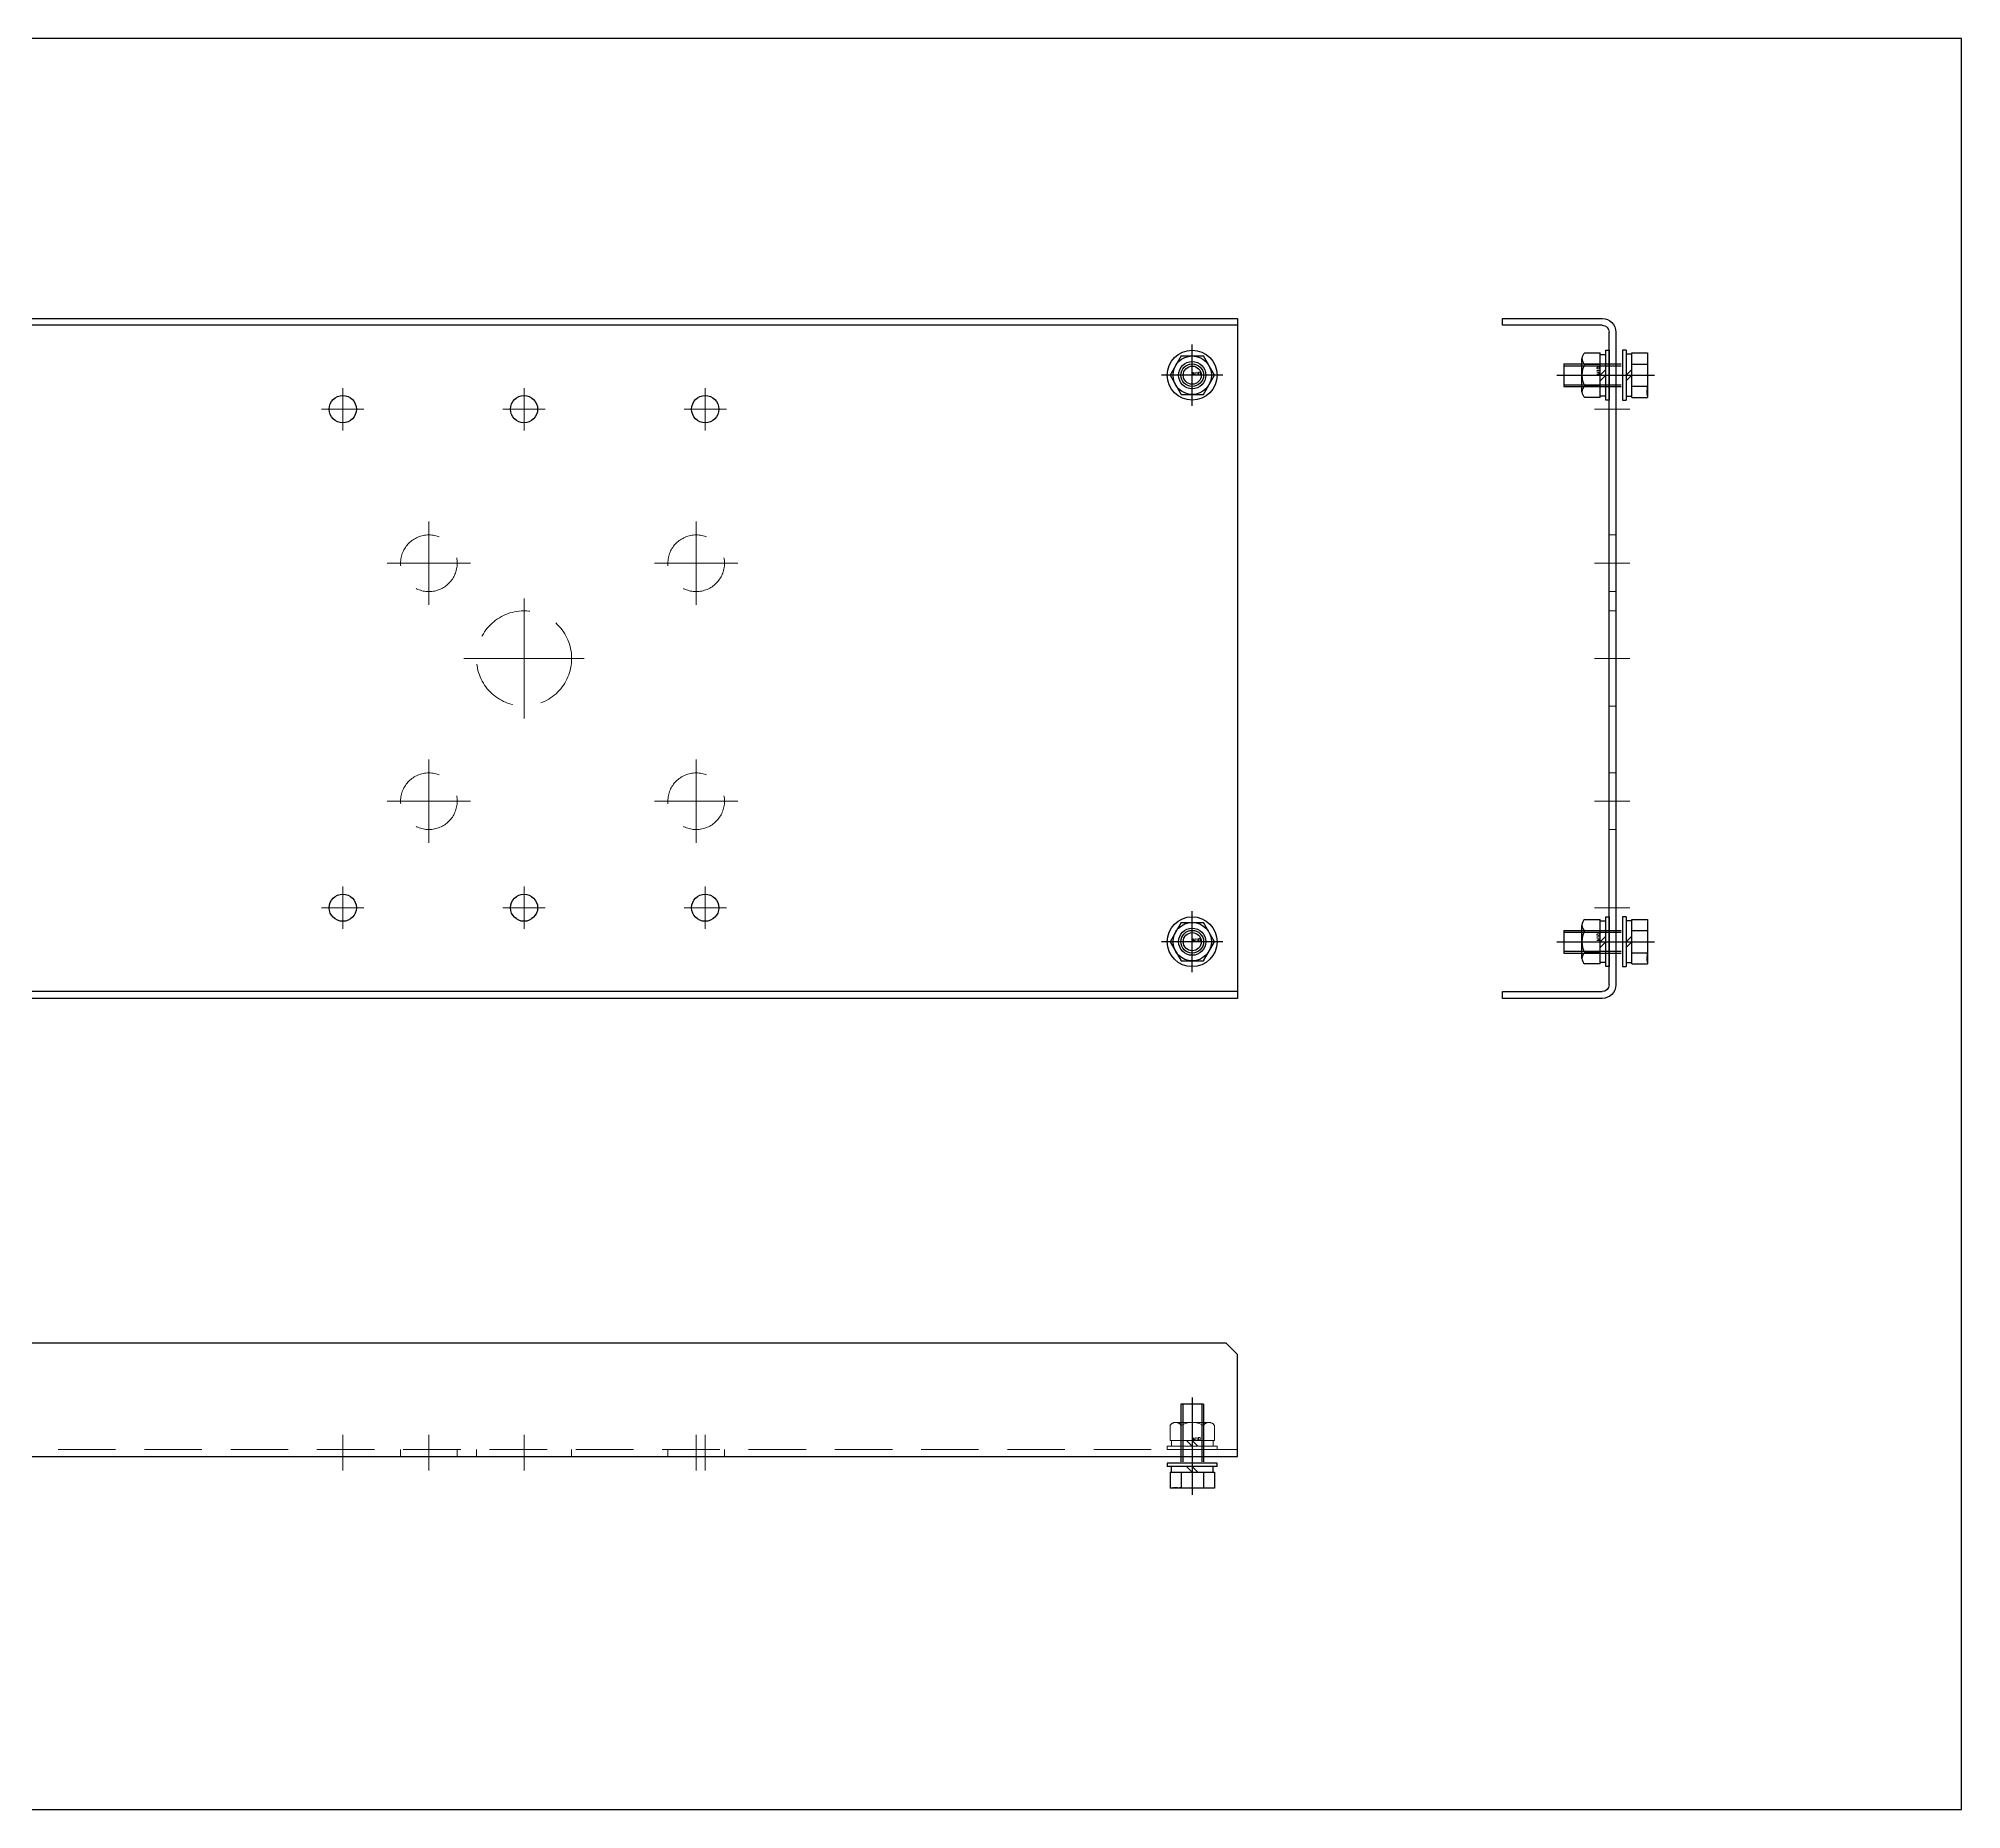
# Model space of a CAD drawing. Header units: millimetres. Extents: x -8731 to 85711, y -14522 to 31379.
# Drawn here: x 44532 to 45381, y 8677 to 9458 of the extents above; entities that cross this region are included whole.
import ezdxf

# ---------------------------------------------------------------- set-up
doc = ezdxf.new("R2010")
doc.units = ezdxf.units.MM
doc.header["$LTSCALE"] = 4
doc.linetypes.add('CENTER2', pattern=[28.575, 19.05, -3.175, 3.175, -3.175])
doc.linetypes.add('HIDDEN', pattern=[9.525, 6.35, -3.175])
doc.layers.add('04_HIDDEN', color=2, linetype='HIDDEN', lineweight=13)
doc.layers.add('05_CENTER', color=4, linetype='CENTER2', lineweight=13)
doc.layers.add('10_DRAFT', color=8, linetype='Continuous', lineweight=0, plot=False)
doc.styles.add('KSS_TXT', font='txt.shx', dxfattribs={"bigfont": 'extfont2.shx'})
doc.styles.add('KSS_TXT_L', font='txt.shx', dxfattribs={"height": 9, "bigfont": 'extfont2.shx'})

# ---------------------------------------------------------------- blocks, each defined once
blk = doc.blocks.new('A$C7E374867_2_1')
at = {"color": 0}
for p, q in [((-9.81, 11), (9.81, 11)), ((-9.81, 4), (-9.81, 11)), ((-4.91, 4), (-4.91, 11)), ((4.91, 4), (4.91, 11)), ((9.81, 4), (9.81, 11)), ((-11, 1.5), (11, 1.5)), ((-11, 1.5), (-11, 0)), ((-11, 0), (11, 0)), ((9.81, 4), (-9.81, 4)), ((-9.25, 4), (-9.25, 1.5)), ((0, 1.5), (-2.5, 4)), ((0, 4), (2.5, 1.5)), ((9.25, 1.5), (9.25, 4)), ((11, 0), (11, 1.5))]:
    blk.add_line(p, q, dxfattribs=at)
at = {"color": 0, "linetype": 'CENTER2'}
blk.add_line((0, -29), (0, 14), dxfattribs=at)
at = {"color": 0, "linetype": 'HIDDEN'}
for p, q in [((-5, -26), (-5, 0)), ((-4.19, -26), (-4.19, 0)), ((4.19, -26), (4.19, 0)), ((5, -26), (5, 0)), ((-5, -26), (5, -26))]:
    blk.add_line(p, q, dxfattribs=at)
at = {"layer": '10_DRAFT', "style": 'KSS_TXT_L'}
blk.add_text('BT-M10x30L,SW,PW', height=0.3, dxfattribs=at).set_placement((5.05, 10.66))
blk = doc.blocks.new('A$C291B532E_1_1')
at = {"color": 0}
for p, q in [((280, 272), (1460, 272)), ((280, -22), (1460, -22))]:
    blk.add_line(p, q, dxfattribs=at)
blk.add_lwpolyline([(280, 275), (1460, 275), (1460, -25), (280, -25)], close=True)
for centre in [(300, 250), (515, 235), (595, 235), (675, 235), (515, 15), (595, 15), (675, 15), (300, 0)]:
    blk.add_circle(centre, 6, dxfattribs=at)
at = {"layer": '04_HIDDEN'}
for centre, radius in [((519, 188), 12.5), ((637, 188), 12.5), ((595, 125), 21), ((519, 83), 12.5), ((637, 83), 12.5)]:
    blk.add_circle(centre, radius, dxfattribs=at)
at = {"layer": '05_CENTER'}
for p, q in [((300, 240.66), (300, 259.34)), ((309.34, 250), (290.66, 250)), ((515, 225.66), (515, 244.34)), ((595, 225.66), (595, 244.34)), ((675, 225.66), (675, 244.34)), ((524.34, 235), (505.66, 235)), ((604.34, 235), (585.66, 235)), ((684.34, 235), (665.66, 235)), ((519, 206.4), (519, 169.6)), ((637, 206.4), (637, 169.6)), ((500.6, 188), (537.4, 188)), ((618.6, 188), (655.4, 188)), ((595, 98.49), (595, 151.51)), ((621.51, 125), (568.49, 125)), ((519, 101.4), (519, 64.6)), ((637, 101.4), (637, 64.6)), ((500.6, 83), (537.4, 83)), ((618.6, 83), (655.4, 83)), ((515, 5.66), (515, 24.34)), ((595, 5.66), (595, 24.34)), ((675, 5.66), (675, 24.34)), ((300, -9.34), (300, 9.34)), ((524.34, 15), (505.66, 15)), ((604.34, 15), (585.66, 15)), ((684.34, 15), (665.66, 15)), ((309.34, 0), (290.66, 0))]:
    blk.add_line(p, q, dxfattribs=at)
blk = doc.blocks.new('A$C6D001141_1_1')
at = {"color": 0}
blk.add_lwpolyline([(285, 50), (1455, 50), (1460, 45), (1460, 0), (280, 0), (280, 45)], close=True, dxfattribs=at)
at = {"layer": '04_HIDDEN'}
for p, q in [((280, 3), (1460, 3)), ((506.5, 3), (506.5, 0)), ((531.5, 3), (531.5, 0)), ((574, 3), (574, 0)), ((616, 3), (616, 0)), ((624.5, 3), (624.5, 0)), ((649.5, 3), (649.5, 0))]:
    blk.add_line(p, q, dxfattribs=at)
at = {"layer": '05_CENTER'}
for p, q in [((300, 9.46), (300, -6.19)), ((515, 9.46), (515, -6.19)), ((519, 9.46), (519, -6.19)), ((595, 9.46), (595, -6.19)), ((637, 9.46), (637, -6.19)), ((675, 9.46), (675, -6.19))]:
    blk.add_line(p, q, dxfattribs=at)
blk = doc.blocks.new('M10Nza_1_1_1')
at = {"color": 0}
for p, q in [((-9.8, 4), (-9.8, 10.69)), ((-7.35, 12), (7.35, 12)), ((-4.9, 4), (-4.9, 10.69)), ((4.9, 10.69), (4.9, 4)), ((9.8, 10.69), (9.8, 4)), ((-9.8, 4), (9.8, 4)), ((-9.2, 1.5), (-9.2, 4)), ((0, 1.5), (-2.5, 4)), ((0, 4), (2.5, 1.5)), ((9.2, 4), (9.2, 1.5))]:
    blk.add_line(p, q, dxfattribs=at)
at = {"color": 0, "linetype": 'CENTER2'}
blk.add_line((0, 12), (0, 0), dxfattribs=at)
at = {"color": 0}
blk.add_lwpolyline([(-11, 1.5), (11, 1.5), (11, 0), (-11, 0)], close=True, dxfattribs=at)
for centre, radius, start, end in [((-7.35, 9.06), 2.94, 33.626, 146.374), ((0, 2.2), 9.8, 60, 120), ((7.35, 9.06), 2.94, 33.626, 146.374)]:
    blk.add_arc(centre, radius, start, end, dxfattribs=at)
at = {"layer": '10_DRAFT', "style": 'KSS_TXT'}
blk.add_text('M10', height=1.25, dxfattribs=at).set_placement((0.26, 4.12))
blk = doc.blocks.new('10b_2_1')
at = {"color": 0, "linetype": 'CENTER2'}
for p, q in [((0, -13.51), (0, 13.51)), ((13.51, 0), (-13.51, 0))]:
    blk.add_line(p, q, dxfattribs=at)
at = {"color": 0}
for p, q in [((-4.9, 8.49), (-9.8, 0)), ((-9.8, 0), (-4.9, -8.49)), ((-4.9, 8.49), (4.9, 8.49)), ((9.8, 0), (4.9, 8.49)), ((4.9, -8.49), (9.8, 0)), ((-4.9, -8.49), (4.9, -8.49))]:
    blk.add_line(p, q, dxfattribs=at)
for radius in [11, 8.49, 5, 4]:
    blk.add_circle((0, 0), radius, dxfattribs=at)
at = {"layer": '10_DRAFT', "style": 'KSS_TXT'}
blk.add_text('M10', height=1.25, dxfattribs=at).set_placement((0.26, 0.12))
blk = doc.blocks.new('A$C178B3341_1_1')
at = {"color": 0}
for p, q in [((-6, 275), (-50, 275)), ((-50, 275), (-50, 272)), ((-50, 272), (-6, 272)), ((-3, 269), (-3, -19)), ((0, -19), (0, 269)), ((-6, -22), (-50, -22)), ((-50, -22), (-50, -25)), ((-50, -25), (-6, -25))]:
    blk.add_line(p, q, dxfattribs=at)
for centre, radius, start, end in [((-6, 269), 6, 0, 90), ((-6, 269), 3, 0, 90), ((-6, -19), 3, 270, 0), ((-6, -19), 6, 270, 0)]:
    blk.add_arc(centre, radius, start, end, dxfattribs=at)
at = {"layer": '04_HIDDEN'}
for p, q in [((-3, 200.5), (0, 200.5)), ((-3, 175.5), (0, 175.5)), ((-3, 146), (0, 146)), ((-3, 104), (0, 104)), ((-3, 95.5), (0, 95.5)), ((-3, 70.5), (0, 70.5))]:
    blk.add_line(p, q, dxfattribs=at)
at = {"layer": '05_CENTER'}
for p, q in [((-9.46, 250), (6.19, 250)), ((-9.46, 235), (6.19, 235)), ((-9.46, 188), (6.19, 188)), ((-9.46, 125), (6.19, 125)), ((-9.46, 83), (6.19, 83)), ((-9.46, 15), (6.19, 15)), ((-9.46, 0), (6.19, 0))]:
    blk.add_line(p, q, dxfattribs=at)

msp = doc.modelspace()

# ---------------------------------------------------------------- linework, layer by layer
at = {"color": 2}
msp.add_lwpolyline([(43577.68401, 8676.79006), (45381.46702, 8676.79006), (45381.46702, 9458.33487), (43577.68401, 9458.33487)], close=True, dxfattribs=at)

# ---------------------------------------------------------------- block references
for name, p, rotation in [('A$C291B532E_1_1', (45341.8432, 9309.74941), 180), ('A$C7E374867_2_1', (45231.86426, 9309.74941), 270), ('M10Nza_1_1_1', (45225.86426, 9309.74941), 90), ('A$C7E374867_2_1', (45231.86426, 9059.74942), 270), ('M10Nza_1_1_1', (45225.86426, 9059.74941), 90), ('A$C7E374867_2_1', (45041.84318, 8829.61117), 180)]:
    msp.add_blockref(name, p, dxfattribs=dict(rotation=rotation))
at = {"xscale": -1, "rotation": 180}
msp.add_blockref('A$C178B3341_1_1', (45228.86426, 9309.74941), dxfattribs=at)
for p in [(45041.8432, 9309.74941), (45041.8432, 9059.74941)]:
    msp.add_blockref('10b_2_1', p)
at = {"xscale": -1}
msp.add_blockref('A$C6D001141_1_1', (45341.8432, 8832.61117), dxfattribs=at)
at = {"layer": '04_HIDDEN'}
msp.add_blockref('M10Nza_1_1_1', (45041.8432, 8835.61117), dxfattribs=at)

doc.saveas('drawing.dxf')
